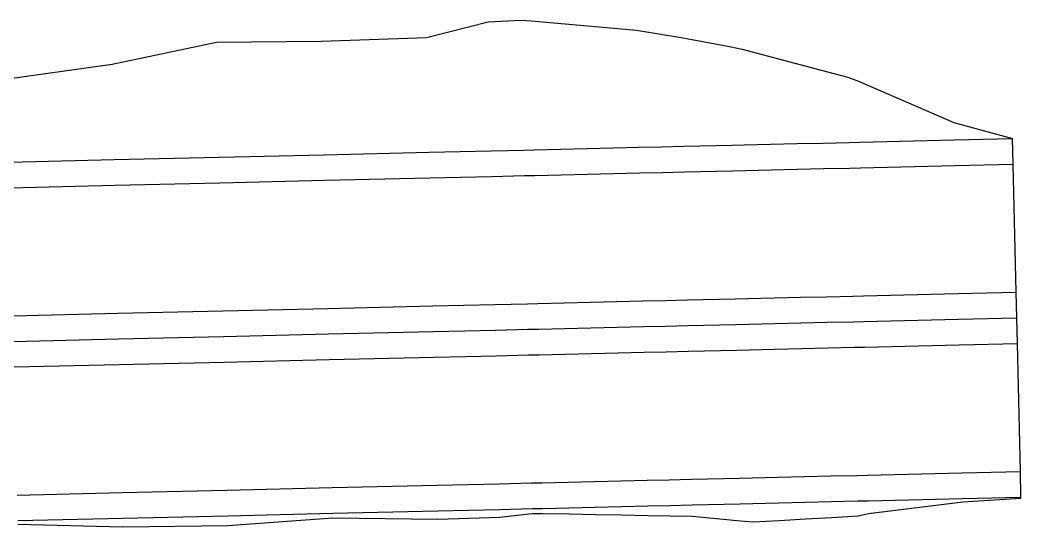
# Model space of a CAD drawing. Extents: x 8855 to 9481, y 3861 to 4019.
# Drawn here: x 9324.5 to 9480.8, y 3861.5 to 3940.7 of the extents above; entities that cross this region are included whole.
import ezdxf

# ---------------------------------------------------------------- set-up
doc = ezdxf.new("R2010")
doc.units = 0
doc.header["$MEASUREMENT"] = 0
doc.layers.add('TRIMBLE_ROAD', color=7, linetype='CONTINUOUS')

msp = doc.modelspace()

# ---------------------------------------------------------------- linework, layer by layer
at = {"layer": 'TRIMBLE_ROAD', "color": 1}
for points in [[(9322.501589, 3931.457812, 1964.589211), (9338.855781, 3933.785221, 1965.233854), (9355.183889, 3937.227259, 1966.15723), (9371.588941, 3937.381342, 1966.258392), (9387.984515, 3937.940447, 1966.460838), (9397.618498, 3940.377026, 1967.107139), (9402.683138, 3940.664593, 1967.198408), (9404.332891, 3940.516374, 1967.170017), (9408.44356, 3940.152964, 1967.121557), (9412.554229, 3939.789553, 1967.102786), (9416.664898, 3939.426143, 1967.113704), (9420.775567, 3939.062732, 1967.154311), (9424.264764, 3938.496702, 1967.147414), (9427.753962, 3937.930672, 1967.161834), (9435.289244, 3936.510766, 1967.166382), (9437.253181, 3936.11611, 1967.167584), (9441.381065, 3935.017077, 1967.142654), (9445.50895, 3933.918044, 1967.172267), (9449.636834, 3932.819012, 1967.256421), (9453.764718, 3931.719979, 1967.395118), (9455.421034, 3931.113157, 1967.424196), (9470.339037, 3924.641, 1967.471058), (9479.506958, 3922.165676, 1967.879466)], [(9322.501589, 3931.457812, 1964.589211), (9338.855781, 3933.785221, 1965.233854), (9355.183889, 3937.227259, 1966.15723), (9371.588941, 3937.381342, 1966.258392), (9387.984515, 3937.940447, 1966.460838), (9397.618498, 3940.377026, 1967.107139), (9402.683138, 3940.664593, 1967.198408), (9404.332891, 3940.516374, 1967.170017), (9408.44356, 3940.152964, 1967.121557), (9412.554229, 3939.789553, 1967.102786), (9416.664898, 3939.426143, 1967.113704), (9420.775567, 3939.062732, 1967.154311), (9424.264764, 3938.496702, 1967.147414), (9427.753962, 3937.930672, 1967.161834), (9435.289244, 3936.510766, 1967.166382), (9437.253181, 3936.11611, 1967.167584), (9441.381065, 3935.017077, 1967.142654), (9445.50895, 3933.918044, 1967.172267), (9449.636834, 3932.819012, 1967.256421), (9453.764718, 3931.719979, 1967.395118), (9455.421034, 3931.113157, 1967.424196), (9470.339037, 3924.641, 1967.471058), (9479.506958, 3922.165676, 1967.879466)], [(9322.805186, 3918.484678, 1961.34504), (9339.204863, 3918.868463, 1961.503643), (9355.604539, 3919.252248, 1961.662247), (9372.004216, 3919.636032, 1961.82085), (9388.403893, 3920.019817, 1961.979453), (9398.089593, 3920.246481, 1962.073125), (9403.158186, 3920.365096, 1962.122144), (9404.803569, 3920.403601, 1962.140448), (9408.903488, 3920.499548, 1962.206858), (9413.003407, 3920.595494, 1962.302957), (9417.103327, 3920.69144, 1962.428746), (9421.203246, 3920.787386, 1962.584223), (9424.677295, 3920.868686, 1962.739203), (9428.151343, 3920.949985, 1962.9155), (9435.649291, 3921.125452, 1963.319), (9437.602922, 3921.171171, 1963.430326), (9441.702842, 3921.267117, 1963.704223), (9445.802761, 3921.363063, 1964.032662), (9449.90268, 3921.459009, 1964.415643), (9454.002599, 3921.554955, 1964.853166), (9455.643816, 3921.593363, 1965.043596), (9470.402276, 3921.93874, 1966.795308), (9479.507283, 3922.151815, 1967.876)], [(9322.805186, 3918.484678, 1961.34504), (9339.204863, 3918.868463, 1961.503643), (9355.604539, 3919.252248, 1961.662247), (9372.004216, 3919.636032, 1961.82085), (9388.403893, 3920.019817, 1961.979453), (9398.089593, 3920.246481, 1962.073125), (9403.158186, 3920.365096, 1962.122144), (9404.803569, 3920.403601, 1962.140448), (9408.903488, 3920.499548, 1962.206858), (9413.003407, 3920.595494, 1962.302957), (9417.103327, 3920.69144, 1962.428746), (9421.203246, 3920.787386, 1962.584223), (9424.677295, 3920.868686, 1962.739203), (9428.151343, 3920.949985, 1962.9155), (9435.649291, 3921.125452, 1963.319), (9437.602922, 3921.171171, 1963.430326), (9441.702842, 3921.267117, 1963.704223), (9445.802761, 3921.363063, 1964.032662), (9449.90268, 3921.459009, 1964.415643), (9454.002599, 3921.554955, 1964.853166), (9455.643816, 3921.593363, 1965.043596), (9470.402276, 3921.93874, 1966.795308), (9479.507283, 3922.151815, 1967.876)], [(9480.820783, 3866.024031, 1967.911788), (9480.817434, 3866.167143, 1967.876), (9480.723852, 3870.166048, 1967.996), (9480.255941, 3890.160574, 1968.196), (9480.162358, 3894.159479, 1968.076), (9480.068776, 3898.158384, 1968.196), (9479.600865, 3918.15291, 1967.996), (9479.507283, 3922.151815, 1967.876), (9479.506958, 3922.165676, 1967.879466)], [(9322.898768, 3914.485773, 1961.46504), (9339.298445, 3914.869558, 1961.623643), (9355.698122, 3915.253342, 1961.782247), (9372.097798, 3915.637127, 1961.94085), (9388.497475, 3916.020912, 1962.099453), (9398.183175, 3916.247576, 1962.193125), (9403.251769, 3916.366191, 1962.242144), (9404.897151, 3916.404696, 1962.260448), (9408.997071, 3916.500642, 1962.326858), (9413.09699, 3916.596589, 1962.422957), (9417.196909, 3916.692535, 1962.548746), (9421.296828, 3916.788481, 1962.704223), (9424.770877, 3916.86978, 1962.859203), (9428.244926, 3916.95108, 1963.0355), (9435.742873, 3917.126547, 1963.439), (9437.696505, 3917.172265, 1963.550326), (9441.796424, 3917.268212, 1963.824223), (9445.896343, 3917.364158, 1964.152662), (9449.996262, 3917.460104, 1964.535643), (9454.096181, 3917.55605, 1964.973166), (9455.737399, 3917.594458, 1965.163596), (9470.495858, 3917.939835, 1966.915308), (9479.600865, 3918.15291, 1967.996)], [(9322.898768, 3914.485773, 1961.46504), (9339.298445, 3914.869558, 1961.623643), (9355.698122, 3915.253342, 1961.782247), (9372.097798, 3915.637127, 1961.94085), (9388.497475, 3916.020912, 1962.099453), (9398.183175, 3916.247576, 1962.193125), (9403.251769, 3916.366191, 1962.242144), (9404.897151, 3916.404696, 1962.260448), (9408.997071, 3916.500642, 1962.326858), (9413.09699, 3916.596589, 1962.422957), (9417.196909, 3916.692535, 1962.548746), (9421.296828, 3916.788481, 1962.704223), (9424.770877, 3916.86978, 1962.859203), (9428.244926, 3916.95108, 1963.0355), (9435.742873, 3917.126547, 1963.439), (9437.696505, 3917.172265, 1963.550326), (9441.796424, 3917.268212, 1963.824223), (9445.896343, 3917.364158, 1964.152662), (9449.996262, 3917.460104, 1964.535643), (9454.096181, 3917.55605, 1964.973166), (9455.737399, 3917.594458, 1965.163596), (9470.495858, 3917.939835, 1966.915308), (9479.600865, 3918.15291, 1967.996)], [(9323.366679, 3894.491247, 1961.66504), (9339.766356, 3894.875032, 1961.823643), (9356.166033, 3895.258817, 1961.982247), (9372.565709, 3895.642601, 1962.14085), (9388.965386, 3896.026386, 1962.299453), (9398.651086, 3896.25305, 1962.393125), (9403.71968, 3896.371665, 1962.442144), (9405.365063, 3896.41017, 1962.460448), (9409.464982, 3896.506117, 1962.526858), (9413.564901, 3896.602063, 1962.622957), (9417.66482, 3896.698009, 1962.748746), (9421.764739, 3896.793955, 1962.904223), (9425.238788, 3896.875255, 1963.059203), (9428.712837, 3896.956554, 1963.2355), (9436.210784, 3897.132021, 1963.639), (9438.164416, 3897.17774, 1963.750326), (9442.264335, 3897.273686, 1964.024223), (9446.364254, 3897.369632, 1964.352662), (9450.464173, 3897.465578, 1964.735643), (9454.564092, 3897.561524, 1965.173166), (9456.20531, 3897.599932, 1965.363596), (9470.963769, 3897.945309, 1967.115308), (9480.068776, 3898.158384, 1968.196)], [(9323.366679, 3894.491247, 1961.66504), (9339.766356, 3894.875032, 1961.823643), (9356.166033, 3895.258817, 1961.982247), (9372.565709, 3895.642601, 1962.14085), (9388.965386, 3896.026386, 1962.299453), (9398.651086, 3896.25305, 1962.393125), (9403.71968, 3896.371665, 1962.442144), (9405.365063, 3896.41017, 1962.460448), (9409.464982, 3896.506117, 1962.526858), (9413.564901, 3896.602063, 1962.622957), (9417.66482, 3896.698009, 1962.748746), (9421.764739, 3896.793955, 1962.904223), (9425.238788, 3896.875255, 1963.059203), (9428.712837, 3896.956554, 1963.2355), (9436.210784, 3897.132021, 1963.639), (9438.164416, 3897.17774, 1963.750326), (9442.264335, 3897.273686, 1964.024223), (9446.364254, 3897.369632, 1964.352662), (9450.464173, 3897.465578, 1964.735643), (9454.564092, 3897.561524, 1965.173166), (9456.20531, 3897.599932, 1965.363596), (9470.963769, 3897.945309, 1967.115308), (9480.068776, 3898.158384, 1968.196)], [(9323.460262, 3890.492342, 1961.54504), (9339.859938, 3890.876127, 1961.703643), (9356.259615, 3891.259911, 1961.862247), (9372.659292, 3891.643696, 1962.02085), (9389.058968, 3892.027481, 1962.179453), (9398.744668, 3892.254145, 1962.273125), (9403.813262, 3892.37276, 1962.322144), (9405.458645, 3892.411265, 1962.340448), (9409.558564, 3892.507211, 1962.406858), (9413.658483, 3892.603158, 1962.502957), (9417.758402, 3892.699104, 1962.628746), (9421.858321, 3892.79505, 1962.784223), (9425.33237, 3892.87635, 1962.939203), (9428.806419, 3892.957649, 1963.1155), (9436.304366, 3893.133116, 1963.519), (9438.257998, 3893.178835, 1963.630326), (9442.357917, 3893.274781, 1963.904223), (9446.457836, 3893.370727, 1964.232662), (9450.557755, 3893.466673, 1964.615643), (9454.657675, 3893.562619, 1965.053166), (9456.298892, 3893.601027, 1965.243596), (9471.057351, 3893.946404, 1966.995308), (9480.162358, 3894.159479, 1968.076)], [(9323.460262, 3890.492342, 1961.54504), (9339.859938, 3890.876127, 1961.703643), (9356.259615, 3891.259911, 1961.862247), (9372.659292, 3891.643696, 1962.02085), (9389.058968, 3892.027481, 1962.179453), (9398.744668, 3892.254145, 1962.273125), (9403.813262, 3892.37276, 1962.322144), (9405.458645, 3892.411265, 1962.340448), (9409.558564, 3892.507211, 1962.406858), (9413.658483, 3892.603158, 1962.502957), (9417.758402, 3892.699104, 1962.628746), (9421.858321, 3892.79505, 1962.784223), (9425.33237, 3892.87635, 1962.939203), (9428.806419, 3892.957649, 1963.1155), (9436.304366, 3893.133116, 1963.519), (9438.257998, 3893.178835, 1963.630326), (9442.357917, 3893.274781, 1963.904223), (9446.457836, 3893.370727, 1964.232662), (9450.557755, 3893.466673, 1964.615643), (9454.657675, 3893.562619, 1965.053166), (9456.298892, 3893.601027, 1965.243596), (9471.057351, 3893.946404, 1966.995308), (9480.162358, 3894.159479, 1968.076)], [(9323.553844, 3886.493437, 1961.66504), (9339.95352, 3886.877222, 1961.823643), (9356.353197, 3887.261006, 1961.982247), (9372.752874, 3887.644791, 1962.14085), (9389.15255, 3888.028576, 1962.299453), (9398.83825, 3888.25524, 1962.393125), (9403.906844, 3888.373855, 1962.442144), (9405.552227, 3888.41236, 1962.460448), (9409.652146, 3888.508306, 1962.526858), (9413.752065, 3888.604253, 1962.622957), (9417.851984, 3888.700199, 1962.748746), (9421.951904, 3888.796145, 1962.904223), (9425.425952, 3888.877444, 1963.059203), (9428.900001, 3888.958744, 1963.2355), (9436.397948, 3889.134211, 1963.639), (9438.35158, 3889.179929, 1963.750326), (9442.451499, 3889.275876, 1964.024223), (9446.551419, 3889.371822, 1964.352662), (9450.651338, 3889.467768, 1964.735643), (9454.751257, 3889.563714, 1965.173166), (9456.392474, 3889.602122, 1965.363596), (9471.150933, 3889.947499, 1967.115308), (9480.255941, 3890.160574, 1968.196)], [(9323.553844, 3886.493437, 1961.66504), (9339.95352, 3886.877222, 1961.823643), (9356.353197, 3887.261006, 1961.982247), (9372.752874, 3887.644791, 1962.14085), (9389.15255, 3888.028576, 1962.299453), (9398.83825, 3888.25524, 1962.393125), (9403.906844, 3888.373855, 1962.442144), (9405.552227, 3888.41236, 1962.460448), (9409.652146, 3888.508306, 1962.526858), (9413.752065, 3888.604253, 1962.622957), (9417.851984, 3888.700199, 1962.748746), (9421.951904, 3888.796145, 1962.904223), (9425.425952, 3888.877444, 1963.059203), (9428.900001, 3888.958744, 1963.2355), (9436.397948, 3889.134211, 1963.639), (9438.35158, 3889.179929, 1963.750326), (9442.451499, 3889.275876, 1964.024223), (9446.551419, 3889.371822, 1964.352662), (9450.651338, 3889.467768, 1964.735643), (9454.751257, 3889.563714, 1965.173166), (9456.392474, 3889.602122, 1965.363596), (9471.150933, 3889.947499, 1967.115308), (9480.255941, 3890.160574, 1968.196)], [(9324.021755, 3866.498911, 1962.14353), (9340.421432, 3866.882696, 1962.154294), (9356.821108, 3867.266481, 1962.165094), (9373.220785, 3867.650265, 1962.175914), (9389.620461, 3868.03405, 1962.186737), (9399.306162, 3868.260714, 1962.193125), (9404.374755, 3868.379329, 1962.242144), (9406.020138, 3868.417834, 1962.260448), (9410.120057, 3868.513781, 1962.326858), (9414.219976, 3868.609727, 1962.422957), (9418.319896, 3868.705673, 1962.548746), (9422.419815, 3868.801619, 1962.704223), (9425.893864, 3868.882919, 1962.859203), (9429.367912, 3868.964218, 1963.0355), (9436.86586, 3869.139685, 1963.439), (9438.819491, 3869.185404, 1963.550326), (9442.919411, 3869.28135, 1963.824223), (9447.01933, 3869.377296, 1964.152662), (9451.119249, 3869.473242, 1964.535643), (9455.219168, 3869.569188, 1964.973166), (9456.860385, 3869.607596, 1965.163596), (9471.618845, 3869.952973, 1966.915308), (9480.723852, 3870.166048, 1967.996)], [(9324.021755, 3866.498911, 1962.14353), (9340.421432, 3866.882696, 1962.154294), (9356.821108, 3867.266481, 1962.165094), (9373.220785, 3867.650265, 1962.175914), (9389.620461, 3868.03405, 1962.186737), (9399.306162, 3868.260714, 1962.193125), (9404.374755, 3868.379329, 1962.242144), (9406.020138, 3868.417834, 1962.260448), (9410.120057, 3868.513781, 1962.326858), (9414.219976, 3868.609727, 1962.422957), (9418.319896, 3868.705673, 1962.548746), (9422.419815, 3868.801619, 1962.704223), (9425.893864, 3868.882919, 1962.859203), (9429.367912, 3868.964218, 1963.0355), (9436.86586, 3869.139685, 1963.439), (9438.819491, 3869.185404, 1963.550326), (9442.919411, 3869.28135, 1963.824223), (9447.01933, 3869.377296, 1964.152662), (9451.119249, 3869.473242, 1964.535643), (9455.219168, 3869.569188, 1964.973166), (9456.860385, 3869.607596, 1965.163596), (9471.618845, 3869.952973, 1966.915308), (9480.723852, 3870.166048, 1967.996)], [(9324.115337, 3862.500006, 1962.02353), (9340.515014, 3862.883791, 1962.034294), (9356.91469, 3863.267575, 1962.045094), (9373.314367, 3863.65136, 1962.055914), (9389.714044, 3864.035145, 1962.066737), (9399.399744, 3864.261809, 1962.073125), (9404.468338, 3864.380424, 1962.122144), (9406.11372, 3864.418929, 1962.140448), (9410.21364, 3864.514875, 1962.206858), (9414.313559, 3864.610822, 1962.302957), (9418.413478, 3864.706768, 1962.428746), (9422.513397, 3864.802714, 1962.584223), (9425.987446, 3864.884013, 1962.739203), (9429.461495, 3864.965313, 1962.9155), (9436.959442, 3865.14078, 1963.319), (9438.913074, 3865.186499, 1963.430326), (9443.012993, 3865.282445, 1963.704223), (9447.112912, 3865.378391, 1964.032662), (9451.212831, 3865.474337, 1964.415643), (9455.31275, 3865.570283, 1964.853166), (9456.953968, 3865.608691, 1965.043596), (9471.712427, 3865.954068, 1966.795308), (9480.817434, 3866.167143, 1967.876)], [(9324.115337, 3862.500006, 1962.02353), (9340.515014, 3862.883791, 1962.034294), (9356.91469, 3863.267575, 1962.045094), (9373.314367, 3863.65136, 1962.055914), (9389.714044, 3864.035145, 1962.066737), (9399.399744, 3864.261809, 1962.073125), (9404.468338, 3864.380424, 1962.122144), (9406.11372, 3864.418929, 1962.140448), (9410.21364, 3864.514875, 1962.206858), (9414.313559, 3864.610822, 1962.302957), (9418.413478, 3864.706768, 1962.428746), (9422.513397, 3864.802714, 1962.584223), (9425.987446, 3864.884013, 1962.739203), (9429.461495, 3864.965313, 1962.9155), (9436.959442, 3865.14078, 1963.319), (9438.913074, 3865.186499, 1963.430326), (9443.012993, 3865.282445, 1963.704223), (9447.112912, 3865.378391, 1964.032662), (9451.212831, 3865.474337, 1964.415643), (9455.31275, 3865.570283, 1964.853166), (9456.953968, 3865.608691, 1965.043596), (9471.712427, 3865.954068, 1966.795308), (9480.817434, 3866.167143, 1967.876)], [(9324.128352, 3861.943868, 1961.884458), (9340.547202, 3861.508338, 1962.378252), (9356.950191, 3861.750599, 1962.424442), (9373.331648, 3862.91293, 1962.240572), (9389.744381, 3862.738778, 1962.390918), (9399.428494, 3863.033286, 1962.38034), (9404.48656, 3863.601734, 1962.31687), (9406.132188, 3863.629778, 1962.337789), (9410.236215, 3863.550196, 1962.448094), (9414.340242, 3863.470613, 1962.588087), (9418.444269, 3863.391031, 1962.75777), (9422.548296, 3863.311448, 1962.957142), (9426.025799, 3863.245131, 1963.149036), (9429.503302, 3863.178814, 1963.362247), (9437.021854, 3862.473823, 1963.985922), (9438.980928, 3862.287001, 1964.155399), (9443.077556, 3862.523576, 1964.394129), (9447.174184, 3862.760152, 1964.687401), (9451.270812, 3862.996727, 1965.035215), (9455.36744, 3863.233303, 1965.437571), (9457.001051, 3863.596729, 1965.546724), (9471.724132, 3865.453877, 1966.92039), (9480.820783, 3866.024031, 1967.911788)], [(9324.128352, 3861.943868, 1961.884458), (9340.547202, 3861.508338, 1962.378252), (9356.950191, 3861.750599, 1962.424442), (9373.331648, 3862.91293, 1962.240572), (9389.744381, 3862.738778, 1962.390918), (9399.428494, 3863.033286, 1962.38034), (9404.48656, 3863.601734, 1962.31687), (9406.132188, 3863.629778, 1962.337789), (9410.236215, 3863.550196, 1962.448094), (9414.340242, 3863.470613, 1962.588087), (9418.444269, 3863.391031, 1962.75777), (9422.548296, 3863.311448, 1962.957142), (9426.025799, 3863.245131, 1963.149036), (9429.503302, 3863.178814, 1963.362247), (9437.021854, 3862.473823, 1963.985922), (9438.980928, 3862.287001, 1964.155399), (9443.077556, 3862.523576, 1964.394129), (9447.174184, 3862.760152, 1964.687401), (9451.270812, 3862.996727, 1965.035215), (9455.36744, 3863.233303, 1965.437571), (9457.001051, 3863.596729, 1965.546724), (9471.724132, 3865.453877, 1966.92039), (9480.820783, 3866.024031, 1967.911788)]]:
    msp.add_polyline3d(points, dxfattribs=at)

doc.saveas('drawing.dxf')
